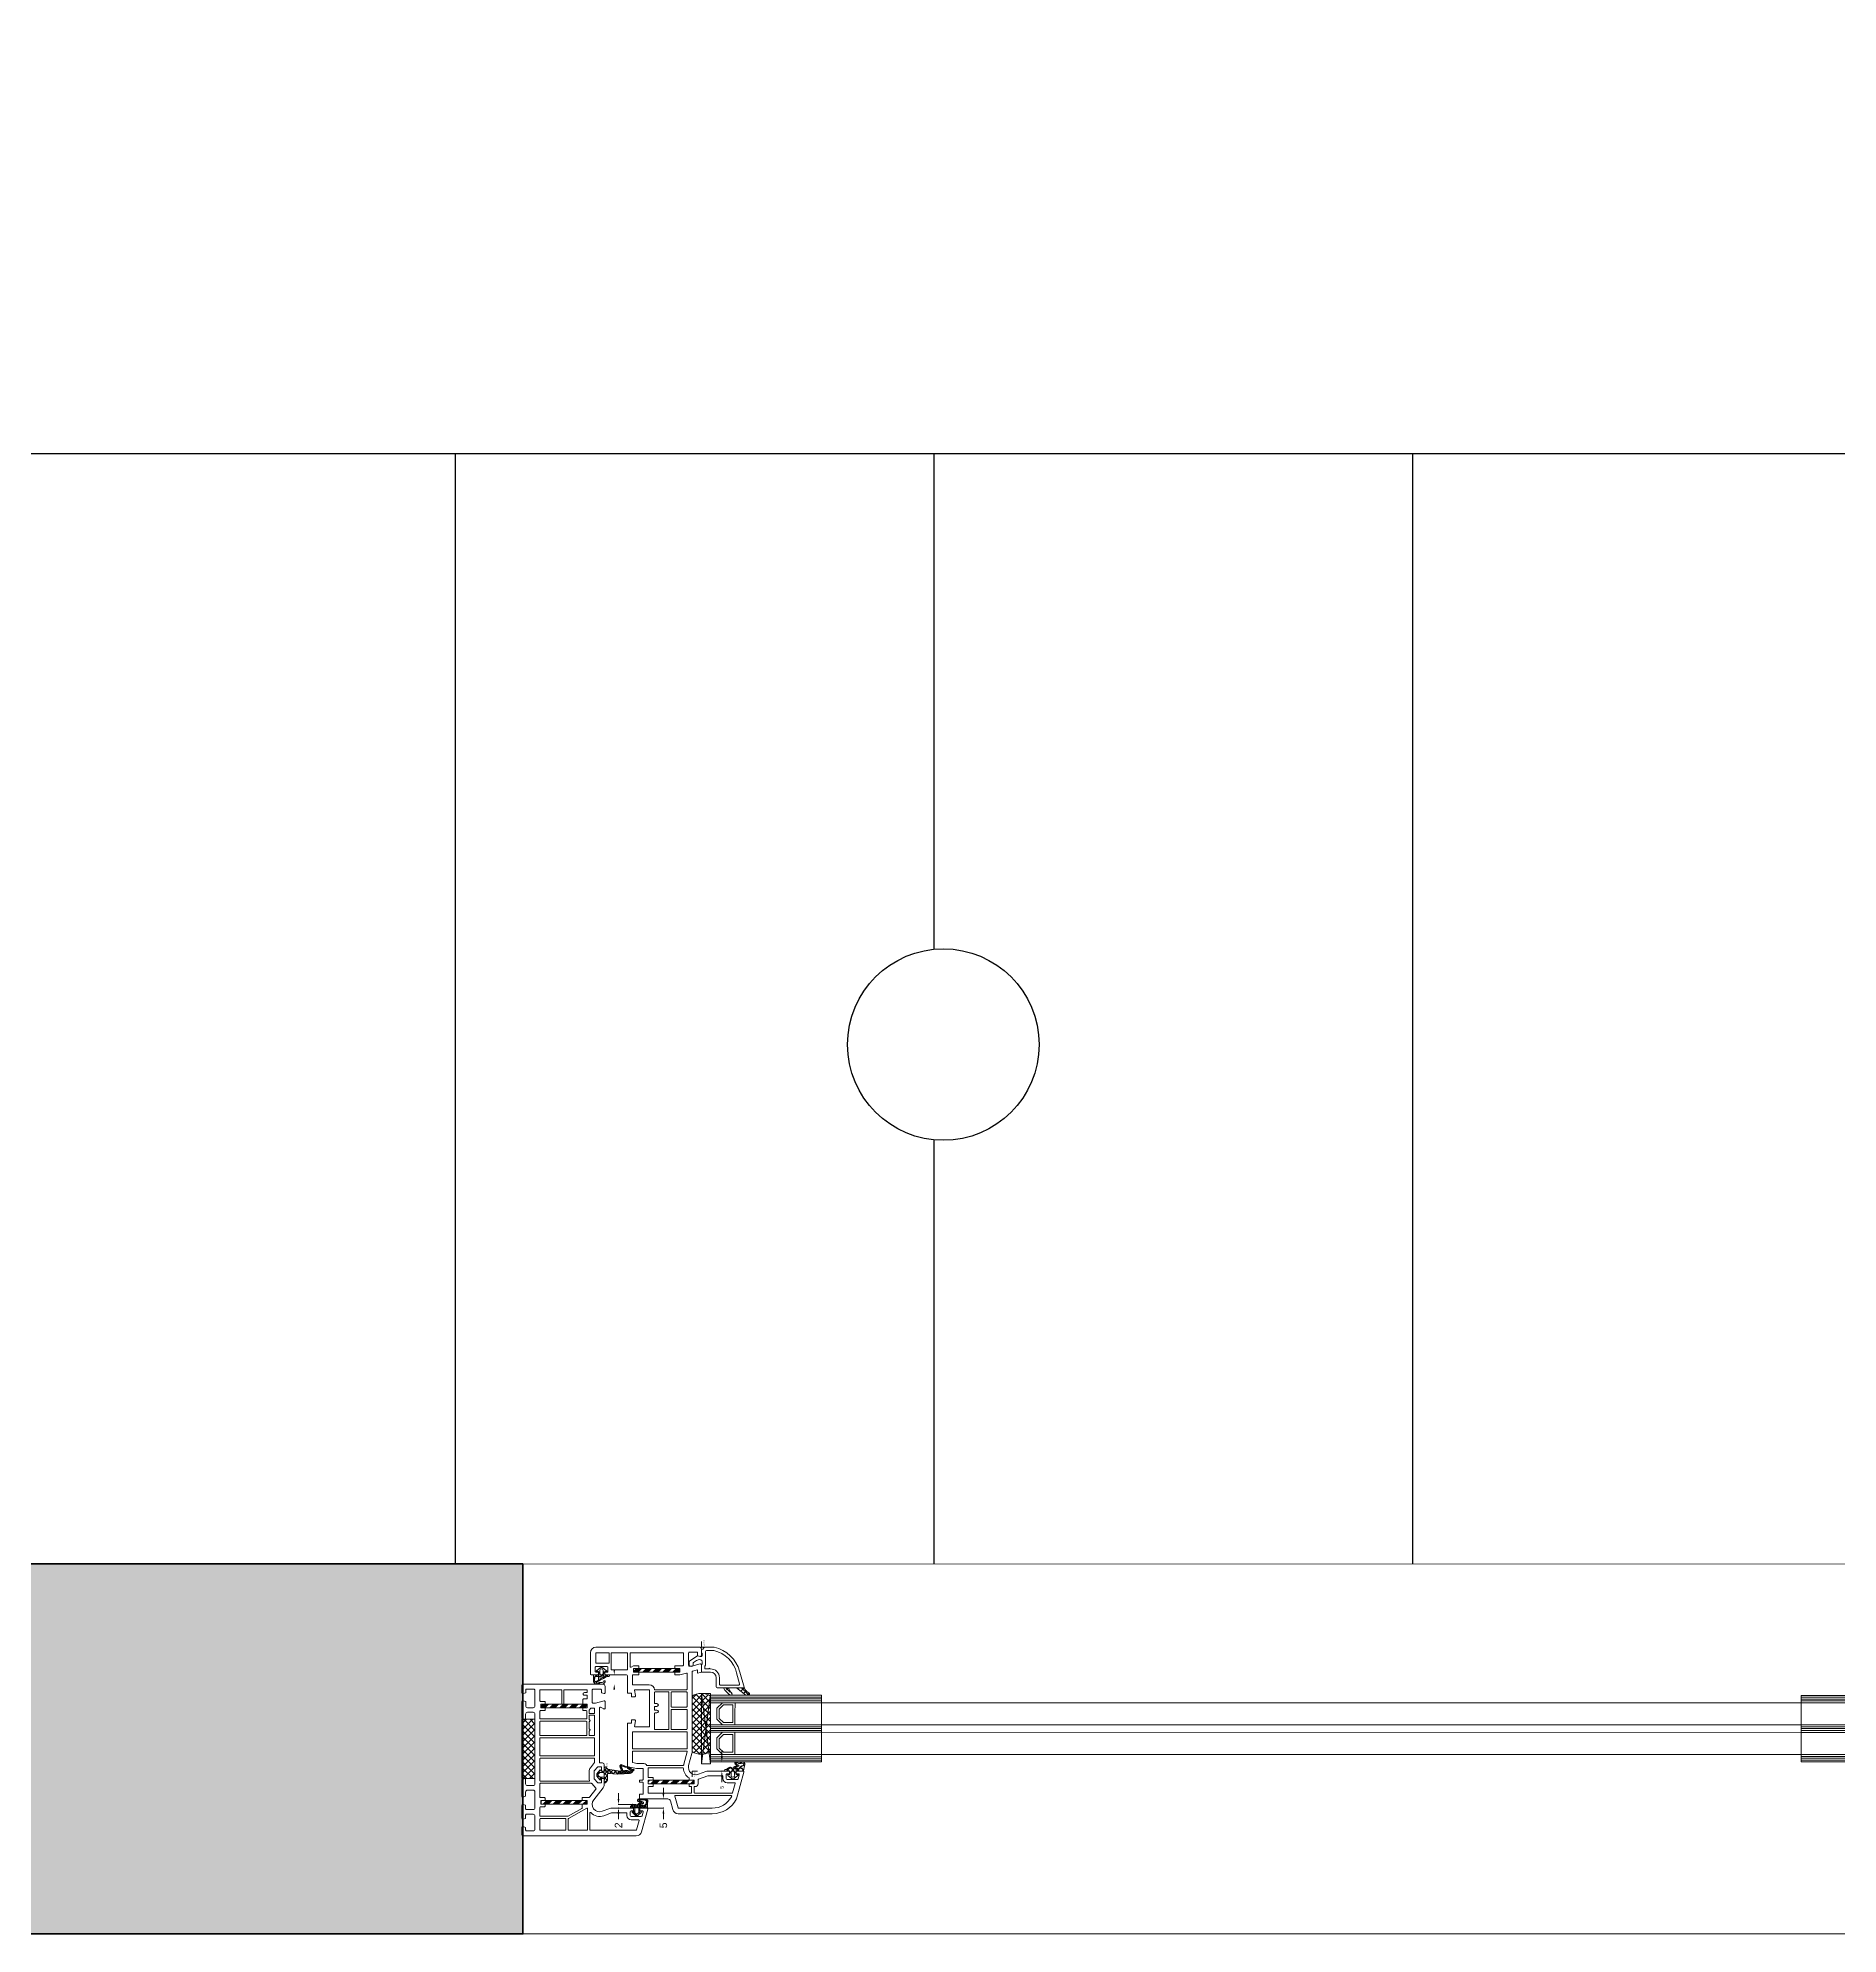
# Model space of a CAD drawing. Header units: feet. Extents: x 600 to 2744, y 411 to 1435.
# Drawn here: x 1713.75 to 1751.35, y 1023.16 to 1062.76 of the extents above; entities that cross this region are included whole.
import ezdxf

# ---------------------------------------------------------------- set-up
doc = ezdxf.new("R2010")
doc.units = ezdxf.units.FT
for name, color, linetype, lineweight in [('PQI-A-IN-ELEV', 245, 'Continuous', 9), ('PQI-A-WALL', 30, 'Continuous', 50), ('PQI-A-WIN', 140, 'Continuous', 13)]:
    doc.layers.add(name, color=color, linetype=linetype, lineweight=lineweight)
doc.styles.get("Standard").update_dxf_attribs({"font": 'arial.ttf'})
doc.dimstyles.new('SCHUECO', dxfattribs={"dimtxt": 4, "dimasz": 3, "dimexe": 0.18, "dimexo": 0.0625, "dimgap": 2, "dimtad": 0, "dimdec": 0, "dimzin": 0, "dimdsep": 46, "dimtxsty": 'Standard', "dimcen": 0.09, "dimadec": 0, "dimazin": 0, "dimtfac": 1, "dimtdec": 0, "dimtofl": 0, "dimtmove": 0, "dimatfit": 3, "dimfxl": 1, "dimtolj": 1, "dimtzin": 0, "dimarcsym": 0})
pattern_1 = [(135, (-4.5994, -2.0003), (1.41421, 1.41421), []), (45, (-4.5994, -2.0003), (1.41421, -1.41421), [])]

# ---------------------------------------------------------------- blocks, each defined once
blk = doc.blocks.new('*X39')
for p, q in [((10.3, 18.7), (10.8, 19.2)), ((11.5, 17.2), (13.5, 19.2)), ((12.4, 17.2), (14.4, 19.2)), ((13.3, 17.2), (15.3, 19.2)), ((14.2, 17.2), (16.2, 19.2)), ((16.8, 17.2), (18.8, 19.2)), ((17.7, 17.2), (19.7, 19.2)), ((18.6, 17.2), (20.6, 19.2)), ((19.5, 17.2), (21.5, 19.2)), ((22.2, 17.2), (24.2, 19.2)), ((23.1, 17.2), (25.1, 19.2)), ((24, 17.2), (26, 19.2)), ((24.9, 17.2), (26.9, 19.2)), ((27.6, 17.2), (29.6, 19.2)), ((28.5, 17.2), (30.5, 19.2)), ((29.4, 17.2), (31.4, 19.2)), ((30.3, 17.2), (32.3, 19.2)), ((33, 17.2), (35, 19.2)), ((33.9, 17.2), (35.3, 18.6)), ((34.8, 17.2), (35.3, 17.7))]:
    blk.add_line(p, q)
blk = doc.blocks.new('*X40')
for p, q in [((10.3, 69.9), (11.6, 71.2)), ((10.5, 69.2), (12.5, 71.2)), ((11.4, 69.2), (13.4, 71.2)), ((12.3, 69.2), (14.3, 71.2)), ((15, 69.2), (17, 71.2)), ((15.9, 69.2), (17.9, 71.2)), ((16.8, 69.2), (18.8, 71.2)), ((17.7, 69.2), (19.7, 71.2)), ((20.4, 69.2), (22.4, 71.2)), ((21.3, 69.2), (23.3, 71.2)), ((22.1, 69.2), (24.1, 71.2)), ((23, 69.2), (25, 71.2)), ((25.7, 69.2), (27.7, 71.2)), ((26.6, 69.2), (28.6, 71.2)), ((27.5, 69.2), (29.5, 71.2)), ((28.4, 69.2), (30.4, 71.2)), ((31.1, 69.2), (33.1, 71.2)), ((32, 69.2), (34, 71.2)), ((32.9, 69.2), (34.9, 71.2)), ((33.8, 69.2), (35.3, 70.7))]:
    blk.add_line(p, q)
blk = doc.blocks.new('*X41')
for p, q in [((0, 57.2), (5.8, 63)), ((0, 60.6), (2.4, 63)), ((7, 57), (1, 63)), ((7, 60.4), (4.4, 63)), ((0, 53.9), (7, 60.9)), ((7, 53.6), (0, 60.6)), ((0, 50.5), (7, 57.5)), ((7, 50.2), (0, 57.2)), ((0, 47.1), (7, 54.1)), ((7, 46.9), (0, 53.9)), ((0, 43.8), (7, 50.8)), ((7, 43.5), (0, 50.5)), ((0, 40.4), (7, 47.4)), ((7, 40.1), (0, 47.1)), ((0, 37), (7, 44)), ((7, 36.8), (0, 43.8)), ((0, 33.7), (7, 40.7)), ((7, 33.4), (0, 40.4)), ((6, 31), (0, 37)), ((2.7, 31), (0, 33.7)), ((0.7, 31), (7, 37.3)), ((4.1, 31), (7, 33.9))]:
    blk.add_line(p, q)
blk = doc.blocks.new('BASEPOINT')
for q in [(0, 3), (3, 0)]:
    blk.add_line((0, 0), q)
blk.add_text('Basepoint', height=0.6).set_placement((0.5, 1.2))
blk = doc.blocks.new('PRJ_INSERT_105_59361299829', base_point=(370.1, 296.9))
h = blk.add_hatch()
h.set_pattern_fill('ACAD_ISO07W100', color=256, scale=0.1, angle=45, style=0)
h.set_pattern_definition([(45, (96.3329, -202.4815), (0.3535534, -0.3535534), [0.05, -0.3])])
h.paths.add_polyline_path([(370.3, 307.3), (370.4, 307), (371.5, 306.6), (372.4, 306), (372.8, 306), (372.9, 306.2), (372, 308.7), (372.3, 308.8), (372.4, 309.2), (372.3, 309.4), (372, 309.5), (371.7, 309.4), (370.4, 311.2), (369.9, 311.4), (369.7, 310.8), (370.1, 310.2), (370.4, 309.5), (370.5, 308.7), (370.5, 308)], flags=16)
h.paths.add_polyline_path([(370.6, 306.1), (370.1, 305.8), (370, 305.1), (370.2, 304.4), (368.5, 304.2), (368.8, 310.9), (369.2, 311.7), (370.6, 312.9), (370.8, 313), (371, 312.9), (371.1, 312.6), (371, 312.2), (371.1, 311.8), (372.4, 309.8), (372.6, 308.7), (373.6, 306.1), (373, 305.3), (372, 305.5), (371.1, 306)])
h = blk.add_hatch()
h.set_pattern_fill('ANSI37', color=256, scale=0.5, style=0)
h.set_pattern_definition([(45, (96.3329, -202.4815), (1.122532, -1.122532), []), (315, (96.3329, -202.4815), (-1.122532, -1.122532), [])])
edge = h.paths.add_edge_path()
edge.add_arc((364.2, 297.4), 0.5, 120.8947, 276.9883)
edge.add_line((364.3, 296.9), (365.8, 297.1))
edge.add_line((365.8, 297.1), (366.1, 296.9))
edge.add_line((366.1, 296.9), (366.1, 295.6))
edge.add_line((366.1, 295.6), (366, 295.4))
edge.add_line((366, 295.4), (365.4, 295))
edge.add_line((365.4, 295), (365.3, 294.7))
edge.add_line((365.3, 294.7), (365.4, 294.6))
edge.add_line((365.4, 294.6), (365.4, 294.5))
edge.add_line((365.4, 294.5), (367.4, 292.8))
edge.add_line((367.4, 292.8), (368.7, 292.8))
edge.add_line((368.7, 292.8), (370.7, 294.5))
edge.add_line((370.7, 294.5), (370.8, 294.7))
edge.add_line((370.8, 294.7), (370.7, 295))
edge.add_line((370.7, 295), (370.1, 295.4))
edge.add_line((370.1, 295.4), (370.1, 295.6))
edge.add_line((370.1, 295.6), (370.1, 296.9))
edge.add_line((370.1, 296.9), (370.3, 297.1))
edge.add_line((370.3, 297.1), (371.8, 296.9))
edge.add_arc((371.9, 297.4), 0.5, 263.0117, 406.2845)
edge.add_line((372.2, 297.8), (371.1, 298.8))
edge.add_line((371.1, 298.8), (370.2, 304.4))
edge.add_line((370.2, 304.4), (368.5, 304.2))
edge.add_line((368.5, 304.2), (368.8, 299.1))
edge.add_arc((368.3, 299.1), 0.5, 270, 364.9894, ccw=False)
edge.add_line((368.3, 298.6), (365.3, 298.6))
edge.add_line((365.3, 298.6), (365.2, 298.6))
edge.add_line((365.2, 298.6), (364, 297.8))
h.paths.add_polyline_path([(369.3, 296.6), (369.1, 296.8), (369, 296.9), (367.2, 296.9), (366.9, 296.6), (366.9, 294.6), (367, 294.4), (367.9, 293.5), (368.2, 293.5), (369.1, 294.4), (369.3, 294.6)], flags=16)
for points in [[(370.6, 306.1), (370.1, 305.8), (370, 305.1), (370.2, 304.4), (368.5, 304.2), (368.8, 310.9), (369.2, 311.7), (370.6, 312.9), (370.8, 313), (371, 312.9), (371.1, 312.6), (371, 312.2), (371.1, 311.8), (372.4, 309.8), (372.6, 308.7), (373.6, 306.1), (373, 305.3), (372, 305.5), (371.1, 306)], [(370.3, 307.3), (370.4, 307), (371.5, 306.6), (372.4, 306), (372.8, 306), (372.9, 306.2), (372, 308.7), (372.3, 308.8), (372.4, 309.2), (372.3, 309.4), (372, 309.5), (371.7, 309.4), (370.4, 311.2), (369.9, 311.4), (369.7, 310.8), (370.1, 310.2), (370.4, 309.5), (370.5, 308.7), (370.5, 308)], [(369.3, 296.6), (369.1, 296.8), (369, 296.9), (367.2, 296.9), (366.9, 296.6), (366.9, 294.6), (367, 294.4), (367.9, 293.5), (368.2, 293.5), (369.1, 294.4), (369.3, 294.6)]]:
    blk.add_lwpolyline(points, close=True)
blk.add_lwpolyline([(364, 297.8, 0.81046), (364.3, 296.9), (365.8, 297.1), (366.1, 296.9), (366.1, 295.6), (366, 295.4), (365.4, 295), (365.3, 294.7), (365.4, 294.6), (365.4, 294.5), (367.4, 292.8), (368.7, 292.8), (370.7, 294.5), (370.8, 294.7), (370.7, 295), (370.1, 295.4), (370.1, 295.6), (370.1, 296.9), (370.3, 297.1), (371.8, 296.9, 0.721706), (372.2, 297.8), (371.1, 298.8), (370.2, 304.4), (368.5, 304.2), (368.8, 299.1, -0.439955), (368.3, 298.6), (365.3, 298.6), (365.2, 298.6)], format="xyb", close=True)
blk.add_blockref('BASEPOINT', (370.1, 296.9))
blk = doc.blocks.new('244234EZ')
h = blk.add_hatch()
h.set_pattern_fill('NETZ', color=256, angle=45, style=0)
h.set_pattern_definition([(45, (0.0102, -1.4981), (-0.70711, 0.70711), []), (135, (0.0102, -1.4981), (-0.70711, -0.70711), [])])
h.paths.add_polyline_path([(4, 0.7, -0.048353), (4.3, 3.5, 0.331921), (3.8, 4.7, 0.161435), (2.8, 5), (-0.6, 5, 0.831543), (-0.9, 3.6), (0.4, 3.2, -1.190626), (0.5, 2.9), (-0.5, 2.6, 0.129694), (-0.6, 2.5), (-1.2, 2, -0.601488), (-2.2, 1.9, 0.254499), (-2.5, 2), (-4, 2, 0.198909), (-4.2, 1.9), (-5, 1.1, 0.198912), (-5.1, 0.9), (-5.1, 0.7)])
h.paths.add_polyline_path([(-0.2, 1.7, -0.917629), (-0.2, 2), (1.6, 2.4, 0.733238), (1.6, 3.4), (-0.3, 4.1, -1), (-0.3, 4.4), (2.7, 4.4, -0.134065), (3, 4.3), (3.4, 4, -0.355746), (3.6, 3.5), (3.1, 2.2, -0.335324), (2.1, 1.5)], flags=16)
h = blk.add_hatch()
h.set_pattern_fill('NETZ', color=256, scale=2, angle=45, style=0)
h.set_pattern_definition([(45, (0.0102, -1.498), (-1.4142, 1.4142), []), (135, (0.0102, -1.498), (-1.4142, -1.4142), [])])
h.paths.add_polyline_path([(-5.1, 0.7), (-5.1, 0.3, 0.414214), (-4.8, 0), (-4.5, 0), (-4.1, 0.3, -0.16568), (-3.9, 0.3), (-3.7, 0.3, -0.375721), (-3.5, 0), (-3.5, -1.5, -0.27755), (-3.6, -1.7), (-4.1, -1.9, 0.528209), (-4.1, -2.4), (-2.4, -3.9, 0.363958), (-1.1, -3.9), (0.7, -2.4, 0.531978), (0.6, -1.9), (0.1, -1.7, -0.27755), (0, -1.5), (0, 0, -0.453753), (0.3, 0.3), (0.6, 0.3), (1, 0), (3.7, 0, 0.422763), (4, 0.3, -0.006466), (4, 0.7)])
h.paths.add_polyline_path([(-0.6, -0.1), (-0.6, -2.3, -0.221711), (-0.7, -2.6), (-1.4, -3.1, -0.363936), (-2.1, -3.1), (-2.7, -2.6, -0.221711), (-2.8, -2.3), (-2.8, -0.1, -0.414214), (-2.5, 0.2), (-0.9, 0.2, -0.414436)], flags=16)
blk.add_line((4, 0.7), (-5.1, 0.7))
for points in [[(0.6, -1.9), (0.1, -1.7, -0.27755), (0, -1.5), (0, 0, -0.453753), (0.3, 0.3), (0.6, 0.3), (1, 0), (3.7, 0, 0.422763), (4, 0.3, -0.054836), (4.3, 3.5, 0.331921), (3.8, 4.7, 0.161435), (2.8, 5), (-0.6, 5, 0.831541), (-0.9, 3.6), (0.4, 3.2, -1.190626), (0.5, 2.9), (-0.5, 2.6, 0.129694), (-0.6, 2.5), (-1.2, 2, -0.601488), (-2.2, 1.9, 0.254499), (-2.5, 2), (-4, 2, 0.198909), (-4.2, 1.9), (-5, 1.1, 0.198912), (-5.1, 0.9), (-5.1, 0.3, 0.414214), (-4.8, 0), (-4.5, 0), (-4.1, 0.3, -0.16568), (-3.9, 0.3), (-3.7, 0.3, -0.375721), (-3.5, 0), (-3.5, -1.5, -0.27755), (-3.6, -1.7), (-4.1, -1.9, 0.531978), (-4.1, -2.4), (-2.4, -3.9, 0.363946), (-1.1, -3.9), (0.7, -2.4, 0.531978)], [(-2.7, -2.6), (-2.1, -3.1, 0.363955), (-1.4, -3.1), (-0.7, -2.6, 0.221711), (-0.6, -2.3), (-0.6, -0.1, 0.413991), (-0.9, 0.2), (-2.5, 0.2, 0.414157), (-2.8, -0.1), (-2.8, -2.3, 0.221711)], [(-0.3, 4.4, 1), (-0.3, 4.1), (1.6, 3.4, -0.733238), (1.6, 2.4), (-0.2, 2, 0.917629), (-0.2, 1.7), (2.1, 1.5, 0.335324), (3.1, 2.2), (3.6, 3.5, 0.355746), (3.4, 4), (3, 4.3, 0.134065), (2.7, 4.4)]]:
    blk.add_lwpolyline(points, format="xyb", close=True)
blk.add_blockref('BASEPOINT', (0, 0))
blk = doc.blocks.new('*D14')
at = {"transparency": 16777216}
for p, q in [((-4, 2), (-11.8, 2)), ((-4.8, 0), (-11.8, 0)), ((-11.6, 5), (-11.6, 8)), ((-11.6, -3), (-11.6, -6))]:
    blk.add_line(p, q, dxfattribs=at)
for p in [(-11.6, 0), (-4.8, 0), (-4, 2)]:
    blk.add_point(p, dxfattribs=at)
for points in [[(-12.1, 5), (-11.1, 5), (-11.6, 2)], [(-12.1, -3), (-11.1, -3), (-11.6, 0)]]:
    blk.add_solid(points, dxfattribs=at)
at = {"transparency": 16777216, "insert": (-11.6, -9.3), "char_height": 4, "attachment_point": 5, "rotation": 90}
blk.add_mtext('\\A1;2', dxfattribs=at)
blk = doc.blocks.new('*D15')
at = {"transparency": 16777216}
for p, q in [((12.7, 8), (12.7, 11)), ((2.8, 5), (12.8, 5)), ((3.8, 0), (12.8, 0)), ((12.7, -3), (12.7, -6))]:
    blk.add_line(p, q, dxfattribs=at)
for p in [(2.8, 5), (3.7, 0), (12.7, 0)]:
    blk.add_point(p, dxfattribs=at)
for points in [[(12.2, 8), (13.2, 8), (12.7, 5)], [(12.2, -3), (13.2, -3), (12.7, 0)]]:
    blk.add_solid(points, dxfattribs=at)
at = {"transparency": 16777216, "insert": (12.7, -9.3), "char_height": 4, "attachment_point": 5, "rotation": 90}
blk.add_mtext('\\A1;5', dxfattribs=at)
blk = doc.blocks.new('*X42')
for p, q in [((31.2, -72.7), (32, -71.9)), ((32.7, -73.9), (34.7, -71.9)), ((33.6, -73.9), (35.6, -71.9)), ((34.5, -73.9), (36.5, -71.9)), ((35.4, -73.9), (37.4, -71.9)), ((38.1, -73.9), (40.1, -71.9)), ((39, -73.9), (41, -71.9)), ((39.9, -73.9), (41.9, -71.9)), ((40.8, -73.9), (42.8, -71.9)), ((43.4, -73.9), (45.4, -71.9)), ((44.3, -73.9), (46.3, -71.9)), ((45.2, -73.9), (47.2, -71.9)), ((46.1, -73.9), (48.1, -71.9)), ((48.8, -73.9), (50.8, -71.9)), ((49.7, -73.9), (51.7, -71.9)), ((50.6, -73.9), (52.6, -71.9)), ((51.5, -73.9), (53.5, -71.9)), ((54.2, -73.9), (56.2, -71.9)), ((55.1, -73.9), (56.2, -72.8)), ((56, -73.9), (56.2, -73.7))]:
    blk.add_line(p, q)
blk = doc.blocks.new('*X43')
for p, q in [((23.4, -13.1), (25, -11.5)), ((23.9, -13.5), (25.9, -11.5)), ((24.8, -13.5), (26.8, -11.5)), ((25.7, -13.5), (27.7, -11.5)), ((28.4, -13.5), (30.4, -11.5)), ((29.3, -13.5), (31.3, -11.5)), ((30.2, -13.5), (32.2, -11.5)), ((31.1, -13.5), (33.1, -11.5)), ((33.8, -13.5), (35.8, -11.5)), ((34.7, -13.5), (36.7, -11.5)), ((35.6, -13.5), (37.6, -11.5)), ((36.5, -13.5), (38.5, -11.5)), ((39.2, -13.5), (41.2, -11.5)), ((40.1, -13.5), (42.1, -11.5)), ((41, -13.5), (43, -11.5)), ((41.9, -13.5), (43.9, -11.5)), ((44.6, -13.5), (46.6, -11.5)), ((45.5, -13.5), (47.5, -11.5)), ((46.4, -13.5), (48.4, -11.5)), ((47.3, -13.5), (48.4, -12.4))]:
    blk.add_line(p, q)
blk = doc.blocks.new('*X44')
for p, q in [((55, -31.1), (61, -25.1)), ((55, -27.7), (57.3, -25.4)), ((55, -34.5), (63.7, -25.8)), ((65, -36.7), (55, -26.7)), ((55, -37.8), (65, -27.8)), ((65, -40.1), (55, -30.1)), ((65, -33.3), (57.2, -25.5)), ((65, -30), (60.1, -25)), ((65, -26.6), (64.8, -26.4)), ((55, -41.2), (65, -31.2)), ((65, -43.4), (55, -33.4)), ((55, -44.6), (65, -34.6)), ((65, -46.8), (55, -36.8)), ((55, -47.9), (65, -37.9)), ((65, -50.2), (55, -40.2)), ((55, -51.3), (65, -41.3)), ((65, -53.5), (55, -43.5)), ((55, -54.7), (65, -44.7)), ((64.7, -56.6), (55, -46.9)), ((62.3, -57.6), (55, -50.3)), ((56.1, -57), (65, -48)), ((59.2, -57.8), (55, -53.6)), ((58.6, -57.8), (65, -51.4)), ((62.2, -57.6), (65, -54.8))]:
    blk.add_line(p, q)
blk = doc.blocks.new('*D17')
at = {"transparency": 16777216}
for p, q in [((101.7, 53.1), (101.7, 56.1)), ((95.2, 50.1), (101.9, 50.1)), ((99.9, 45.1), (101.9, 45.1)), ((101.7, 42.1), (101.7, 39.1))]:
    blk.add_line(p, q, dxfattribs=at)
for p in [(95.1, 50.1), (99.8, 45.1), (101.7, 50.1)]:
    blk.add_point(p, dxfattribs=at)
for points in [[(101.2, 53.1), (102.2, 53.1), (101.7, 50.1)], [(101.2, 42.1), (102.2, 42.1), (101.7, 45.1)]]:
    blk.add_solid(points, dxfattribs=at)
at = {"transparency": 16777216, "insert": (101.7, 58.8), "char_height": 2, "attachment_point": 5, "rotation": 90}
blk.add_mtext('\\A1;5', dxfattribs=at)
blk = doc.blocks.new('BASIS')
for q in [(0, 3), (3, 0)]:
    blk.add_line((0, 0), q)
blk.add_text('BASIS', height=0.6).set_placement((0.5, 1.2))
blk = doc.blocks.new('GLASDATABASE7')
for p, q in [((-35, 0), (-35, 60)), ((-34, 0), (-34, 60)), ((-33, 0), (-33, 60)), ((-19, 0), (-19, 60)), ((-18, 0), (-18, 60)), ((-17, 0), (-17, 60)), ((-3, 0), (-3, 60)), ((-2, 0), (-2, 60)), ((-1, 0), (-1, 60)), ((1, 0), (-37, -5)), ((1, -5), (-37, 0))]:
    blk.add_line(p, q)
for points in [[(-32, 0), (-32, 60), (-36, 60), (-36, 0)], [(-32, 13.2), (-26.1, 13.2), (-26, 13.1), (-25.9, 13.2), (-20, 13.2), (-20, 60), (-32, 60)], [(-16, 0), (-16, 60), (-20, 60), (-20, 0)], [(-16, 13.2), (-10.1, 13.2), (-10, 13.1), (-9.9, 13.2), (-4, 13.2), (-4, 60), (-16, 60)], [(0, 0), (0, 60), (-4, 60), (-4, 0)], [(-21.2, 12), (-21.2, 6.9), (-23.5, 4.6), (-28.5, 4.6), (-30.8, 6.9), (-30.8, 12)], [(-5.2, 12), (-5.2, 6.9), (-7.5, 4.6), (-12.5, 4.6), (-14.8, 6.9), (-14.8, 12)], [(1, 0), (1, -5), (-37, -5), (-37, 0)], [(-20, 6.4), (-23, 3.4), (-29, 3.4), (-32, 6.4), (-32, 0), (-20, 0)], [(-4, 6.4), (-7, 3.4), (-13, 3.4), (-16, 6.4), (-16, 0), (-4, 0)], [(0, 0), (0, 0)], [(0, 0), (0, 0)]]:
    blk.add_lwpolyline(points, close=True)
blk.add_blockref('BASIS', (5, -10))
blk = doc.blocks.new('*D20')
at = {"transparency": 16777216}
for p, q in [((-7.7, 8), (-7.7, 11)), ((0.3, 5), (-7.8, 5)), ((-6.1, 0), (-7.8, 0)), ((-7.7, -3), (-7.7, -6))]:
    blk.add_line(p, q, dxfattribs=at)
for p in [(0.4, 5), (-7.7, 0), (-6, 0)]:
    blk.add_point(p, dxfattribs=at)
for points in [[(-8.2, 8), (-7.2, 8), (-7.7, 5)], [(-8.2, -3), (-7.2, -3), (-7.7, 0)]]:
    blk.add_solid(points, dxfattribs=at)
at = {"transparency": 16777216, "insert": (-7.7, -8.7), "char_height": 2, "attachment_point": 5, "rotation": 90}
blk.add_mtext('\\A1;5', dxfattribs=at)
blk = doc.blocks.new('PRJ_INSERT_100_59361299862', base_point=(0, 0))
h = blk.add_hatch()
h.set_pattern_fill('NETZ', color=256, scale=2, angle=-135, style=0)
h.set_pattern_definition(pattern_1)
edge = h.paths.add_edge_path()
edge.add_arc((-25.3, 25.3), 0.701, 21.5118, 179.958)
edge.add_line((-26, 25.3), (-26, 25))
edge.add_arc((-23, 25), 3.01, 180.0616, 218.4438)
edge.add_line((-25.3, 23.2), (-22.7, 19.9))
edge.add_arc((-25, 18), 3, 0, 39.0439, ccw=False)
edge.add_line((-22, 18), (-22, 22.9))
edge.add_arc((-21.8, 22.9), 0.197, 73.5386, 180.2871, ccw=False)
edge.add_arc((-20.8, 27.1), 4.17, 201.7355, 256.5369, ccw=False)
h = blk.add_hatch()
h.set_pattern_fill('NETZ', color=256, scale=2, angle=-135, style=0)
h.set_pattern_definition(pattern_1)
edge = h.paths.add_edge_path()
edge.add_arc((-25.3, 15.9), 0.7, 57.9863, 211.9211, ccw=False)
edge.add_arc((-19.3, 22.2), 8, 225.5218, 250.4567)
edge.add_line((-22, 14.7), (-22, 12))
edge.add_arc((-17.2, 21.2), 10.3, 212.7228, 242.2922, ccw=False)
for points in [[(-24.6, 25.6, 0.827612), (-26, 25.3), (-26, 25, 0.169058), (-25.3, 23.2), (-22.7, 19.9, -0.172029), (-22, 18), (-22, 22.9, -0.502666), (-21.7, 23.1, -0.243781)], [(-3, 0), (-1, 0), (-1, 1, 0.414214), (0, 2), (0, 7, 0.27545), (-13, 20.7), (-13.5, 20.9), (-21.7, 23.1, 0.490874), (-22, 22.9), (-22, 8.5, 0.413429), (-21.5, 8), (-16.5, 8, -0.414072), (-13.5, 5), (-13.5, 0.5, 0.414542), (-13, 0), (-9.5, 0), (-9, 0.5), (-7.9, 0.5, -0.339454), (-6.9, -0.2), (-6.8, -0.6, -0.212557), (-7.2, -2.6), (-8.2, -4.3, -0.253968), (-8.6, -4.5), (-9.5, -4.5, 1), (-9.5, -6.5), (-7.8, -6.5, 0.253968), (-7.4, -6.3), (-4.6, -2), (-5.1, -0.2, -0.493145), (-4.5, 0.5), (-3.5, 0.5)], [(-11.4, 4.4), (-11.7, 4.6), (-11.7, 5, 0.414381), (-16.5, 9.8), (-20, 9.8, -0.414219), (-20.5, 10.3), (-20.5, 20.2, -0.493144), (-19.8, 20.7), (-13.9, 19.1, -0.280669), (-1.8, 6.8), (-1.8, 2.8, -0.41418), (-2.3, 2.3), (-9.7, 2.3), (-10.2, 1.8), (-11.2, 1.8, -0.414237), (-11.7, 2.3), (-11.7, 4.1)], [(-25.9, 15.6, -0.794971), (-24.9, 16.5, 0.10923), (-22, 14.7), (-22, 12, -0.129742)]]:
    blk.add_lwpolyline(points, format="xyb", close=True)
blk.add_blockref('BASEPOINT', (0, 0))
blk = doc.blocks.new('PRJ_INSERT_104_59361299833', base_point=(0, 0))
blk.add_blockref('244234EZ', (0, 0))
for base, p1, p2, picture, middle in [((12.7, 0), (2.8, 5), (3.7, 0), '*D15', (12.7, -9.3)), ((-11.6, 0), (-4, 2), (-4.8, 0), '*D14', (-11.6, -9.3))]:
    dim = blk.add_linear_dim(base=base, p1=p1, p2=p2, angle=90, dimstyle='SCHUECO')
    dim.commit()
    dim.dimension.update_dxf_attribs({"geometry": picture, "text_midpoint": middle})
blk = doc.blocks.new('PRJ_INSERT_103_59361299855', base_point=(93.1, 45.1))
h = blk.add_hatch()
h.set_pattern_fill('NETZ', color=256, scale=2, angle=45, style=0)
h.set_pattern_definition([(135, (93.0818, 43.6142), (1.4142, 1.4142), []), (45, (93.0818, 43.6142), (1.4142, -1.4142), [])])
edge = h.paths.add_edge_path()
edge.add_arc((96.8, 43.4), 0.2, 180, 285)
edge.add_line((96.8, 43.2), (97.3, 43.3))
edge.add_arc((97.3, 43), 0.3, -52.1679, 105, ccw=False)
edge.add_line((97.5, 42.8), (95.6, 41.3))
edge.add_arc((94.8, 42.2), 1.2, 232.2325, 307.8321, ccw=False)
edge.add_line((94.1, 41.3), (92.1, 42.8))
edge.add_arc((92.3, 43), 0.3, 75, 232.2325, ccw=False)
edge.add_line((92.4, 43.3), (92.8, 43.2))
edge.add_arc((92.9, 43.4), 0.2, 255, 360)
edge.add_line((93.1, 43.4), (93.1, 44.6))
edge.add_arc((92.6, 44.6), 0.5, 0, 90)
edge.add_line((92.6, 45.1), (90.7, 45.1))
edge.add_arc((90.7, 45.4), 0.3, 180.0627, 270, ccw=False)
edge.add_line((90.4, 45.4), (90.4, 48.1))
edge.add_arc((92.4, 48.1), 2, 90.0092, 180.0524, ccw=False)
edge.add_line((92.4, 50.1), (94.8, 50.1))
edge.add_arc((94.9, 48.1), 1.99, 19.766, 91.9995, ccw=False)
edge.add_arc((96.4, 48.7), 0.4, -149.6769, 19.4509, ccw=False)
edge.add_arc((94.8, 47.7), 1.5, 30.3152, 93.4295)
edge.add_arc((94.2, 53.7), 4.52, 246.4824, 276.6028, ccw=False)
edge.add_arc((92.2, 49.4), 0.232, 55.7688, 243.1669)
edge.add_arc((108.4, 74.1), 29.8, 236.918, 246.052)
edge.add_arc((99.2, 50.5), 4.66, 231.8413, 265.7986)
edge.add_arc((98.8, 45.5), 0.381, -90, 85.7986, ccw=False)
edge.add_line((98.8, 45.1), (98, 45.1))
edge.add_arc((99, 63.8), 18.6, 264.3307, 267.1608, ccw=False)
edge.add_arc((97.1, 44.7), 0.5, 84.3307, 180)
edge.add_line((96.6, 44.7), (96.6, 43.4))
edge = h.paths.add_edge_path(flags=16)
edge.add_arc((94.8, 44.2), 0.9, 0, 180, ccw=False)
edge.add_line((95.7, 44.2), (95.7, 42.7))
edge.add_arc((94.8, 42.7), 0.9, -180, 0, ccw=False)
edge.add_line((93.9, 42.7), (93.9, 44.2))
edge = h.paths.add_edge_path(flags=16)
edge.add_line((94.2, 47.2), (96.1, 46.2))
edge.add_arc((95.9, 45.9), 0.35, -121.7762, 64.1191, ccw=False)
edge.add_arc((94.7, 43.9), 2, 58.2477, 89.976)
edge.add_line((94.7, 45.9), (91.7, 45.9))
edge.add_arc((91.7, 46.4), 0.5, 186.2819, 270.0005, ccw=False)
edge.add_line((91.2, 46.4), (91, 48))
edge.add_arc((91.7, 48.1), 0.686, 78.5576, 185.8246, ccw=False)
edge.add_line((91.8, 48.7), (94.2, 47.2))
for points in [[(96.6, 43.4, 0.493145), (96.8, 43.2), (97.3, 43.3, -0.818256), (97.5, 42.8), (95.6, 41.3, -0.342375), (94.1, 41.3), (92.1, 42.8, -0.818728), (92.4, 43.3), (92.8, 43.2, 0.493145), (93.1, 43.4), (93.1, 44.6, 0.414214), (92.6, 45.1), (90.7, 45.1, -0.413893), (90.4, 45.4), (90.4, 48.1, -0.414434), (92.4, 50.1), (94.8, 50.1, -0.326046), (96.8, 48.8, -0.909354), (96.1, 48.5, 0.282568), (94.7, 49.2, -0.132187), (92.4, 49.5, 1.066738), (92.1, 49.1, 0.039876), (96.3, 46.9, 0.149261), (98.8, 45.9, -0.963992), (98.8, 45.1), (98, 45.1, -0.012349), (97.1, 45.2, 0.443501), (96.6, 44.7)], [(94.2, 47.2), (96.1, 46.2, -1.052816), (95.7, 45.6, 0.139333), (94.7, 45.9), (91.7, 45.9, -0.382456), (91.2, 46.4), (91, 48, -0.505503), (91.8, 48.7)], [(93.9, 44.2, -1), (95.7, 44.2), (95.7, 42.7, -1), (93.9, 42.7)]]:
    blk.add_lwpolyline(points, format="xyb", close=True)
blk.add_blockref('BASEPOINT', (93.1, 45.1))
dim = blk.add_linear_dim(base=(101.7, 50.1), p1=(99.8, 45.1), p2=(95.1, 50.1), angle=90, dimstyle='SCHUECO')
dim.commit()
dim.dimension.update_dxf_attribs({"geometry": '*D17', "text_midpoint": (101.7, 58.8)})
blk = doc.blocks.new('PRJ_INSERT_101_59361299859', base_point=(0, 0))
h = blk.add_hatch()
h.set_pattern_fill('NETZ', color=256, scale=2, angle=45, style=0)
h.set_pattern_definition([(45, (-0.0139, -1.5056), (-1.4142, 1.4142), []), (135, (-0.0139, -1.5056), (-1.4142, -1.4142), [])])
edge = h.paths.add_edge_path()
edge.add_line((0, -0.1), (0, -1.8))
edge.add_arc((0.2, -1.8), 0.2, 180.0041, 284.6765)
edge.add_line((0.2, -1.9), (0.7, -1.8))
edge.add_arc((0.7, -2.1), 0.3, -52.5321, 103.3142, ccw=False)
edge.add_line((0.9, -2.4), (-1, -3.9))
edge.add_arc((-1.8, -2.9), 1.2, 232.5321, 307.4679, ccw=False)
edge.add_line((-2.5, -3.9), (-4.4, -2.4))
edge.add_arc((-4.3, -2.1), 0.3, 76.6858, 232.5321, ccw=False)
edge.add_line((-4.2, -1.8), (-3.8, -1.9))
edge.add_arc((-3.7, -1.8), 0.2, 255.26, 359.9959)
edge.add_line((-3.5, -1.8), (-3.5, -0.1))
edge.add_arc((-3.8, -0.1), 0.3, 359.9959, 459.1023)
edge.add_line((-3.9, 0.2), (-5, 0))
edge.add_line((-5, 0), (-6, 0))
edge.add_arc((-6, 0.4), 0.395, 90.8645, 270, ccw=False)
edge.add_arc((-6.1, 2.8), 2.05, 270.8645, 313.734)
edge.add_arc((-3.2, 0.4), 1.7, 47.6041, 145.6462, ccw=False)
edge.add_arc((-1.8, 2.2), 0.599, 243.4847, 336.7257)
edge.add_arc((-0.7, 1.9), 0.577, 101.3565, 174.0766, ccw=False)
edge.add_line((-0.8, 2.5), (0.4, 2.9))
edge.add_arc((0.4, 3), 0.1, 286.1497, 418.7666)
edge.add_line((0.5, 3.1), (-0.5, 3.7))
edge.add_arc((0.1, 4.2), 0.799, 94.5471, 219.7013, ccw=False)
edge.add_line((0, 5), (3.3, 5))
edge.add_arc((3.2, 2.9), 2.11, 57.0251, 87.7306, ccw=False)
edge.add_arc((3.8, 3.8), 1.02, -14.6201, 58.7751, ccw=False)
edge.add_line((4.8, 3.5), (4.3, 2))
edge.add_line((4.3, 2), (4, 0.2))
edge.add_arc((3.7, 0.3), 0.3, 270, 351.1218, ccw=False)
edge.add_line((3.7, 0), (0.7, 0))
edge.add_arc((0.7, 0.2), 0.2, 218.7303, 270.9054, ccw=False)
edge.add_arc((0.3, -0.1), 0.3, 38.7303, 180.0041)
edge = h.paths.add_edge_path(flags=16)
edge.add_line((-2.7, -0.9), (-2.7, -2.4))
edge.add_arc((-1.8, -2.4), 0.9, 180, 360)
edge.add_line((-0.9, -2.4), (-0.9, -0.9))
edge.add_arc((-1.8, -0.9), 0.9, 360, 540)
edge = h.paths.add_edge_path(flags=16)
edge.add_line((-0.4, 1.3), (1.5, 1.6))
edge.add_arc((1.4, 2.4), 0.8, 275.2369, 330.0179)
edge.add_line((2.1, 2), (2.3, 2.3))
edge.add_arc((3.2, 1.8), 1, 105.0013, 149.9969, ccw=False)
edge.add_arc((2.8, 4.8), 1.99, 273.5805, 307.4969)
edge.add_line((4, 3.2), (4.1, 3.5))
edge.add_arc((3.7, 3.7), 0.425, 341.1063, 429.115)
edge.add_line((3.9, 4.1), (3.4, 4.3))
edge.add_arc((3.3, 4), 0.299, 74.2898, 111.3313)
edge.add_arc((2.2, 6.9), 2.86, 244.8656, 290.5468, ccw=False)
edge.add_arc((0.8, 4.1), 0.301, 58.0383, 89.688)
edge.add_line((0.8, 4.4), (0, 4.4))
edge.add_arc((0, 4.2), 0.188, 114.0101, 244.9205)
edge.add_line((0, 4), (1.3, 3.2))
edge.add_arc((1.1, 2.9), 0.365, -64.051, 55.949, ccw=False)
edge.add_line((1.3, 2.6), (-0.5, 1.8))
edge.add_arc((-0.4, 1.6), 0.288, 122.3332, 270.8023)
for points in [[(-2.5, -3.9, 0.339142), (-1, -3.9), (0.9, -2.4, 0.808674), (0.7, -1.8), (0.2, -1.9, -0.491369), (0, -1.8), (0, -0.1, -0.708523), (0.5, 0.1, 0.231673), (0.7, 0), (3.7, 0, 0.369523), (4, 0.2), (4.3, 2), (4.8, 3.5, 0.331664), (4.3, 4.7, 0.134785), (3.3, 5), (0, 5, 0.607736), (-0.5, 3.7), (0.5, 3.1, -0.653241), (0.4, 2.9), (-0.8, 2.5, 0.328397), (-1.3, 1.9, -0.43088), (-2.1, 1.6, 0.455948), (-4.6, 1.4, -0.189266), (-6, 0.8, 0.992484), (-6, 0), (-5, 0), (-3.9, 0.2, -0.46157), (-3.5, -0.1), (-3.5, -1.8, -0.491714), (-3.8, -1.9), (-4.2, -1.8, 0.808674), (-4.4, -2.4)], [(-0.4, 1.3), (1.5, 1.6, 0.243686), (2.1, 2), (2.3, 2.3, -0.198893), (2.9, 2.8, 0.149078), (4, 3.2), (4.1, 3.5, 0.40407), (3.9, 4.1), (3.4, 4.3, 0.163046), (3.2, 4.3, -0.202004), (1, 4.4, 0.138983), (0.8, 4.4), (0, 4.4, 0.642669), (0, 4), (1.3, 3.2, -0.577351), (1.3, 2.6), (-0.5, 1.8, 0.756768)], [(-2.7, -0.9), (-2.7, -2.4, 1), (-0.9, -2.4), (-0.9, -0.9, 1)]]:
    blk.add_lwpolyline(points, format="xyb", close=True)
blk.add_blockref('BASEPOINT', (0, 0))
dim = blk.add_linear_dim(base=(-7.7, 0), p1=(0.4, 5), p2=(-6, 0), angle=90, dimstyle='SCHUECO')
dim.commit()
dim.dimension.update_dxf_attribs({"geometry": '*D20', "text_midpoint": (-7.7, -8.7)})
blk = doc.blocks.new('w2')
at = {"ltscale": 1000}
for p, q in [((-691.7, 3), (-161, 3)), ((-691.7, -9), (-161, -9)), ((-691.7, -13), (-161, -13)), ((-691.7, -25), (-161, -25))]:
    blk.add_line(p, q, dxfattribs=at)
for points in [[(-41.5, -22.2, -0.556925), (-41.9, -22.5), (-43.8, -21.6, 0.556533), (-44.5, -22), (-44.5, -25.5, 0.496724), (-43.9, -26), (-39.3, -24.7), (-38, -24.7, -0.414431), (-37.5, -25.2), (-37.5, -31.8, -0.414436), (-38, -32.3), (-42, -32.3, -0.414367), (-42.5, -31.8), (-42.5, -30.4), (-43.9, -30, 0.492998), (-44.5, -30.5), (-44.5, -34, 0.414113), (-43.5, -35), (0, -35, 0.41391), (0.5, -34.5), (0.5, -30.5, 0.492952), (-0.1, -30), (-1.5, -30.4), (-1.5, -31.8, -0.414436), (-2, -32.3), (-6, -32.3, -0.414367), (-6.5, -31.8), (-6.5, -23.3, -0.414337), (-5.5, -22.3), (-2.5, -22.3, -0.414305), (-1.5, -23.3), (-1.5, -25.6), (-0.1, -26, 0.492951), (0.5, -25.5), (0.5, -16.5), (-1.5, -16), (-1.5, -18.8, -0.414305), (-2.5, -19.8), (-5.5, -19.8, -0.414337), (-6.5, -18.8), (-6.5, 18.8, -0.414353), (-5.5, 19.8), (-2.5, 19.8, -0.414289), (-1.5, 18.8), (-1.5, 16), (0.5, 16.5), (0.5, 25.5, 0.492952), (-0.1, 26), (-1.5, 25.6), (-1.5, 23.3, -0.414312), (-2.5, 22.3), (-5.5, 22.3, -0.41433), (-6.5, 23.3), (-6.5, 31.8, -0.414337), (-5.5, 32.8), (-2, 32.8, -0.414474), (-1.5, 32.3), (-1.5, 30.4), (-0.1, 30, 0.492965), (0.5, 30.5), (0.5, 37.5, 0.492951), (-0.1, 38), (-1.5, 37.6), (-1.5, 35.8, -0.414434), (-2, 35.3), (-5.5, 35.3, -0.414337), (-6.5, 36.3), (-6.5, 43.8, -0.414099), (-6, 44.3), (-2, 44.3, -0.414474), (-1.5, 43.8), (-1.5, 42.4), (-0.1, 42, 0.492957), (0.5, 42.5), (0.5, 46.5, 0.413949), (0, 47), (-61.3, 47, 0.339426), (-64.2, 44.8), (-67.5, 32.6, 0.492962), (-67, 32), (-63.8, 32, 0.413995), (-63.3, 32.5), (-63.3, 33.5), (-64.5, 33.5, -0.493234), (-65, 34.1), (-64.5, 36.1, -0.339569), (-64, 36.5), (-58.5, 36.5, -0.414176), (-58, 36), (-58, 34, -0.414129), (-58.5, 33.5), (-59.8, 33.5), (-59.8, 32.5, 0.414056), (-59.3, 32), (-48.1, 32, 0.090992), (-47, 32.2), (-42.9, 33.7, -0.759024), (-38.3, 27.5), (-43.4, 21.1, 0.167343), (-44, 19.3), (-44, 16.5, 0.414099), (-43.5, 16), (-43, 16, 0.413953), (-42.5, 16.5), (-42.5, 18.1, -0.414442), (-42.2, 18.4), (-40.5, 18.4), (-38.6, 16.1, -0.176331), (-38.5, 15.9), (-38.5, 12.1, -0.176331), (-38.6, 11.9), (-40.5, 9.6), (-42.2, 9.6, -0.414454), (-42.5, 9.9), (-42.5, 11.5, 0.413993), (-43, 12), (-43.5, 12, 0.414059), (-44, 11.5), (-44, 8.6, 0.41409), (-43, 7.6), (-41.5, 7.6)], [(-62.5, 38.3), (-58.5, 38.3, -0.414183), (-56.2, 36), (-56.2, 34.8, 0.414388), (-55.9, 34.5), (-48, 34.5), (-43.8, 36.1, -0.306342), (-36.7, 34.4, 0.683106), (-36.2, 34.6), (-36.2, 43.7, 0.414259), (-36.5, 44), (-61.1, 44, 0.339457), (-61.4, 43.8), (-62.8, 38.7, 0.492823)], [(-24.8, 44), (-34.7, 44, 0.414029), (-35, 43.7), (-35, 32.2, 0.577202), (-34.6, 32), (-24.7, 37.7, 0.26846), (-24.5, 38), (-24.5, 43.7, 0.414535)], [(-23, 44, 0.414447), (-23.3, 43.7), (-23.3, 37.9, 0.414397), (-23, 37.6), (-9.5, 37.6, 0.414209), (-9.2, 37.9), (-9.2, 43.7, 0.414259), (-9.5, 44)], [(-91.5, -41.7, -0.336162), (-91.7, -42), (-94.5, -42.8), (-94.5, -41), (-96.1, -41.4, 0.33952), (-96.5, -41.9), (-96.5, -45.5, 0.496683), (-95.9, -46), (-91.3, -44.7), (-90, -44.7, -0.414137), (-89.5, -45.2), (-89.5, -51.8, -0.414137), (-90, -52.3), (-94, -52.3, -0.414263), (-94.5, -51.8), (-94.5, -50.4), (-95.9, -50, 0.493031), (-96.5, -50.5), (-96.5, -54, 0.414269), (-95.5, -55), (-39.5, -55, 0.41418), (-36.5, -52), (-36.5, -40.5, 0.4141), (-37, -40), (-40.3, -40, 0.414226), (-40.8, -40.5), (-40.8, -41.5), (-39.5, -41.5, -0.414099), (-39, -42), (-39, -44, -0.414353), (-39.5, -44.5), (-45.5, -44.5, -0.414201), (-46, -44), (-46, -42, -0.414225), (-45.5, -41.5), (-44.3, -41.5), (-44.3, -40.5, 0.414099), (-44.8, -40), (-56, -40, -0.414185), (-56.5, -39.5), (-56.5, -30.4, 0.414173), (-56.7, -30.2), (-58.5, -30.2, -0.414836), (-58.7, -29.9), (-58.7, -28.4, 0.414327), (-58.9, -28.2), (-60.4, -28.2, 0.462687), (-60.9, -28.8), (-60.4, -31.8, -0.462996), (-60.6, -32), (-68.3, -32, -0.414368), (-68.5, -31.8), (-68.5, -12.2, -0.414453), (-68.3, -12), (-60.6, -12, -0.463083), (-60.4, -12.2), (-60.9, -15.2, 0.462693), (-60.4, -15.8), (-58.9, -15.8, 0.414327), (-58.7, -15.6), (-58.7, -14.1, -0.414836), (-58.5, -13.9), (-56.7, -13.9, 0.414265), (-56.5, -13.7), (-56.5, 9.2, 0.363791), (-56.9, 9.7), (-61.5, 10.5), (-64.7, 10.5, -0.414387), (-65, 10.8), (-65, 16.5, -0.414447), (-64.7, 16.8), (-63.3, 16.8, 0.414038), (-63, 17.1), (-63, 17.7, 0.414045), (-63.3, 18), (-64.7, 18, -0.414387), (-65, 18.3), (-65, 24.2, -0.414388), (-64.7, 24.5), (-63.3, 24.5, 0.414041), (-63, 24.8), (-63, 26.7, 0.414045), (-63.3, 27), (-78.3, 27, -0.339444), (-79.8, 28.1), (-81, 32.8, 0.339467), (-83.9, 35), (-102.4, 35, 0.278172), (-115.6, 27), (-119.5, 12.6, 0.492995), (-119, 12), (-115.8, 12, 0.414097), (-115.3, 12.5), (-115.3, 13.5), (-116.5, 13.5, -0.493238), (-117, 14.1), (-116.5, 16.1, -0.339521), (-116, 16.5), (-110.5, 16.5, -0.414185), (-110, 16), (-110, 13.9, -0.414338), (-110.5, 13.5), (-111.8, 13.5), (-111.8, 12.5, 0.414224), (-111.3, 12), (-100.1, 12, 0.090993), (-99, 12.2), (-94.9, 13.7, -0.611471), (-89.6, 9), (-91.4, 2.4, 0.06546), (-91.5, 1.6)], [(-112.9, 25.6, 0.492833), (-112.6, 25.2), (-82.5, 25.2, 0.493372), (-82.2, 25.6), (-83.9, 31.8, 0.339454), (-84.2, 32), (-102.4, 32, 0.271046), (-112.8, 25.9)], [(-34.8, 29.8), (-34.8, 27.8), (-32, 27.8), (-32, 26.6, -0.414535), (-32.3, 26.3), (-35.9, 26.3), (-36.2, 25.9), (-39.5, 21.7, 0.354189), (-39.5, 21.3), (-37.2, 18.7, 0.221513), (-37, 18.6), (-9.5, 18.6, 0.414203), (-9.2, 18.9), (-9.2, 26, 0.414196), (-9.5, 26.3), (-11.7, 26.3, -0.414029), (-12, 26.6), (-12, 27.8), (-9.7, 27.8), (-9.7, 29.8), (-12, 29.8), (-12, 31, -0.41397), (-11.7, 31.3), (-9.5, 31.3, 0.414203), (-9.2, 31.6), (-9.2, 36.1, 0.414204), (-9.5, 36.4), (-24.5, 36.4), (-31.9, 32.2, 0.267494), (-32, 31.9), (-32, 29.8)], [(-94.7, 16.7), (-94.7, 18.9, -0.414204), (-93.2, 20.4), (-92.7, 20.4), (-92.7, 23.7, 0.414478), (-93, 24), (-113.1, 24, 0.339454), (-113.4, 23.8), (-114.8, 18.7, 0.493262), (-114.5, 18.3), (-110.5, 18.3, -0.414186), (-108.2, 16), (-108.2, 14.8, 0.414387), (-107.9, 14.5), (-100, 14.5), (-94.9, 16.4, 0.311936)], [(-67.7, 16.9), (-67.7, 18.9), (-70.5, 18.9), (-70.5, 20.1, -0.414402), (-70.2, 20.4), (-68, 20.4, 0.414486), (-67.7, 20.7), (-67.7, 23.7, 0.414478), (-68, 24), (-90.9, 24, 0.414004), (-91.2, 23.7), (-91.2, 20.4), (-90.2, 20.4, -0.414082), (-89.9, 20.1), (-89.9, 18.9), (-92.7, 18.9), (-92.7, 16.9), (-89.9, 16.9), (-89.9, 15.7, -0.237321), (-86.8, 10.5, 0.393466), (-86.5, 10.2), (-68, 10.2, 0.414491), (-67.7, 10.5), (-67.7, 15.1, 0.414491), (-68, 15.4), (-70.2, 15.4, -0.414397), (-70.5, 15.7), (-70.5, 16.9)], [(-38.8, 5.3, 0.414402), (-38.5, 5), (-9.5, 5, 0.414215), (-9.2, 5.3), (-9.2, 17.1, 0.414215), (-9.5, 17.4), (-35.7, 17.4, 0.528873), (-36, 17, -0.094055), (-35.8, 15.9), (-35.8, 12.1, -0.176325), (-36.5, 10.2), (-38.8, 7.4)], [(-91.5, -28.5), (-91.5, 1.4, 0.301246), (-101.5, 1.4), (-101.5, -28.5, 0.301246)], [(-61.7, 7.8), (-64.7, 7.8, -0.236093), (-67.1, 9), (-86.6, 9, 0.360501), (-86.9, 8.8, -0.018669), (-87, 8.3), (-88.8, 1.6, 0.493042), (-88.5, 1.2), (-59.5, 1.2, 0.414491), (-59.2, 1.5), (-59.2, 7.1, 0.364012), (-59.4, 7.4)], [(-38.5, 3.8, 0.414383), (-38.8, 3.5), (-38.8, -5.7, 0.414402), (-38.5, -6), (-9.5, -6, 0.414215), (-9.2, -5.7), (-9.2, 3.5, 0.414196), (-9.5, 3.8)], [(-59.5, 0), (-88.5, 0, 0.414114), (-88.8, -0.3), (-88.8, -9, 0.414123), (-88.5, -9.3), (-59.5, -9.3, 0.414487), (-59.2, -9), (-59.2, -0.3, 0.414478)], [(-35.8, -10.8), (-35.8, -14.8, 1), (-35.8, -15.8), (-35.8, -17.9, -0.414126), (-36.1, -18.2), (-38.5, -18.2, -0.414402), (-38.8, -17.9), (-38.8, -7.5, -0.414383), (-38.5, -7.2), (-36.1, -7.2, -0.414109), (-35.8, -7.5), (-35.8, -9.8, 1)], [(-34.6, -14.7, 0.413985), (-34.3, -15), (-9.5, -15, 0.414215), (-9.2, -14.7), (-9.2, -7.5, 0.414196), (-9.5, -7.2), (-34.3, -7.2, 0.413966), (-34.6, -7.5)], [(-80.5, -10.5), (-88.5, -10.5, 0.414123), (-88.8, -10.8), (-88.8, -21.1, 0.414123), (-88.5, -21.4), (-80.5, -21.4, 0.414214), (-80.2, -21.1), (-80.2, -10.8, 0.414214)], [(-72.5, -21, -1), (-72.5, -19.5), (-71.5, -19.5, 0.414487), (-71.2, -19.2), (-71.2, -10.8, 0.414487), (-71.5, -10.5), (-78.7, -10.5, 0.414214), (-79, -10.8), (-79, -30.5, 0.414214), (-78.7, -30.8), (-71.5, -30.8, 0.414487), (-71.2, -30.5), (-71.2, -24.8, 0.414487), (-71.5, -24.5), (-72.5, -24.5, -1), (-72.5, -23), (-71.2, -23), (-71.2, -21)], [(-36.1, -19.2), (-38.5, -19.2, 0.414397), (-38.8, -19.5), (-38.8, -21.7, 0.414402), (-38.5, -22), (-36.8, -22), (-35.8, -21), (-35.8, -19.5, 0.414121)], [(-34.3, -16.2, 0.413966), (-34.6, -16.5), (-34.6, -20.4, 0.414029), (-34.3, -20.7), (-32.8, -20.7, -0.414109), (-32.5, -21), (-32.5, -22.2), (-34.8, -22.2), (-34.8, -24.2), (-32.5, -24.2), (-32.5, -26.7, -0.414126), (-32.8, -27), (-34.5, -27, 0.414388), (-34.8, -27.3), (-34.8, -28.7, 0.414402), (-34.5, -29), (-33.3, -29, -1), (-33.3, -30.5), (-34.5, -30.5, 0.414388), (-34.8, -30.8), (-34.8, -31.7, 0.414447), (-34.5, -32), (-22.5, -32, 0.414259), (-22.2, -31.7), (-22.2, -24.2), (-21, -24.2), (-21, -31.7, 0.41403), (-20.7, -32), (-9.5, -32, 0.414259), (-9.2, -31.7), (-9.2, -26, 0.414196), (-9.5, -25.7), (-11.7, -25.7, -0.414029), (-12, -25.4), (-12, -24.2), (-9.7, -24.2), (-9.7, -22.2), (-12, -22.2), (-12, -21, -0.413966), (-11.7, -20.7), (-9.5, -20.7, 0.414259), (-9.2, -20.4), (-9.2, -16.5, 0.414196), (-9.5, -16.2)], [(-80.5, -30.8, 0.414214), (-80.2, -30.5), (-80.2, -22.9, 0.414214), (-80.5, -22.6), (-88.5, -22.6, 0.414123), (-88.8, -22.9), (-88.8, -30.5, 0.414123), (-88.5, -30.8)], [(-59.5, -34.7), (-68.3, -34.7, -0.394136), (-71.2, -32), (-88.5, -32, 0.414123), (-88.8, -32.3), (-88.8, -40.7, 0.49308), (-88.4, -40.9), (-84.9, -40), (-82.4, -40, -0.414013), (-82.1, -40.3), (-82.1, -41.5), (-84.9, -41.5), (-84.9, -43.5), (-82.1, -43.5), (-82.1, -44.7, -0.414048), (-82.4, -45), (-86.5, -45, 0.414051), (-86.8, -45.3), (-86.8, -51.7, 0.41416), (-86.5, -52), (-58.3, -52, 0.414093), (-58, -51.7), (-58, -44.4, 0.57716), (-58.5, -44.2), (-59.9, -45), (-62.4, -45, -0.414048), (-62.7, -44.7), (-62.7, -43.5), (-59.9, -43.5), (-59.9, -41.5), (-62.7, -41.5), (-62.7, -40.3, -0.414013), (-62.4, -40), (-59.5, -40, 0.414478), (-59.2, -39.7), (-59.2, -35, 0.414491)], [(-48.1, -42.7), (-56.2, -42.7, 0.414447), (-56.5, -43), (-56.5, -51.7, 0.414436), (-56.2, -52), (-48.1, -52, 0.414436), (-47.8, -51.7), (-47.8, -43, 0.414447)], [(-39.8, -46.3), (-46.3, -46.3, 0.41443), (-46.6, -46.6), (-46.6, -51.7, 0.414525), (-46.3, -52), (-39.8, -52, 0.414093), (-39.5, -51.7), (-39.5, -46.6, 0.413996)]]:
    blk.add_lwpolyline(points, format="xyb", close=True, dxfattribs=at)
for points in [[(-34.8, 29.8), (-34.8, 27.8), (-9.8, 27.8), (-9.8, 29.8)], [(-67.7, 16.9), (-67.7, 18.9), (-92.7, 18.9), (-92.7, 16.9)], [(0.5, -16), (-6.5, -16), (-6.5, 16), (0.5, 16)], [(-34.8, -22.2), (-34.8, -24.2), (-9.8, -24.2), (-9.8, -22.2)], [(-59.9, -41.5), (-84.9, -41.5), (-84.9, -43.5), (-59.9, -43.5)]]:
    blk.add_lwpolyline(points, close=True, dxfattribs=at)
at = {"layer": 'PQI-A-IN-ELEV', "ltscale": 1000}
for p, q in [((-1700, 100), (0, 100)), ((-1700, -100), (0, -100))]:
    blk.add_line(p, q, dxfattribs=at)
at = {"ltscale": 1000}
for name, p, rotation in [('PRJ_INSERT_104_59361299833', (-63.3, 32), 179.9999999999999), ('PRJ_INSERT_101_59361299859', (-115.3, 12), 179.9999999999999), ('*X39', (0.5, 47), 179.9999999999999), ('GLASDATABASE7', (-101.5, 7), 89.99999999996041), ('*X42', (-36.5, -55), 179.9999999999999), ('*X41', (0.5, 47), 179.9999999999999), ('*X44', (-36.5, -55), 179.9999999999999), ('*X40', (0.5, 47), 179.9999999999999), ('*X43', (-36.5, -55), 179.9999999999999)]:
    blk.add_blockref(name, p, dxfattribs=dict(at, rotation=rotation))
at = {"ltscale": 1000, "xscale": -1, "rotation": 270.0000000000396}
blk.add_blockref('GLASDATABASE7', (-751.3, 7), dxfattribs=at)
at = {"ltscale": 1000, "yscale": -1}
for name, p, rotation in [('PRJ_INSERT_105_59361299829', (-44, 12), 269.9999999999999), ('PRJ_INSERT_100_59361299862', (-96.5, -55), 269.9999999999608), ('PRJ_INSERT_103_59361299855', (-40.8, -40), 179.9999999999999)]:
    blk.add_blockref(name, p, dxfattribs=dict(at, rotation=rotation))

msp = doc.modelspace()

# ---------------------------------------------------------------- hatches: boundary and pattern name
at = {"transparency": 33554687}
h = msp.add_hatch(color=256, dxfattribs=at)
h.dxf.hatch_style = 1
h.paths.add_polyline_path([(1820.44, 1202.799), (1812.713, 1202.799), (1812.713, 1119.74), (1820.44, 1119.74)])
h.paths.add_polyline_path([(1812.713, 1202.528), (1812.713, 1202.799), (1820.438, 1202.799), (1820.438, 1210.528), (1573.438, 1210.528), (1573.438, 1202.528)])
h.paths.add_polyline_path([(1812.712, 1030.889), (1789.533, 1030.889), (1789.533, 1023.162), (1820.438, 1023.162), (1820.438, 1054.068), (1812.712, 1054.068)])
h.paths.add_polyline_path([(1723.879, 1023.16), (1723.879, 1030.887), (1682.474, 1030.887), (1682.474, 1164.167), (1678.61, 1164.167), (1678.61, 1023.16)])

# ---------------------------------------------------------------- linework, layer by layer
for p, q in [((1812.712, 1054.068), (1682.474, 1054.068)), ((1722.474, 1030.887), (1722.474, 1054.068)), ((1732.474, 1043.725), (1732.474, 1054.068)), ((1742.474, 1030.887), (1742.474, 1054.068)), ((1732.474, 1030.887), (1732.474, 1039.743))]:
    msp.add_line(p, q)
at = {"color": 40, "true_color": 0xf8d731}
msp.add_circle((1732.662, 1041.734), 2, dxfattribs=at)
at = {"layer": 'PQI-A-WALL', "color": 0, "lineweight": 35, "ltscale": 1000}
msp.add_lwpolyline([(1682.474, 1030.887), (1682.474, 1164.167), (1678.61, 1164.167), (1678.61, 1023.16), (1723.879, 1023.16), (1723.879, 1030.887), (1682.474, 1030.887)], dxfattribs=at)

# ---------------------------------------------------------------- block references
at = {"layer": 'PQI-A-WIN', "ltscale": 1000, "xscale": 0.03863196438221001, "yscale": 0.03863196438221001, "zscale": 0.03863196438221001, "rotation": 179.997245771198}
msp.add_blockref('w2', (1723.879, 1027.024), dxfattribs=at)

doc.saveas('drawing.dxf')
